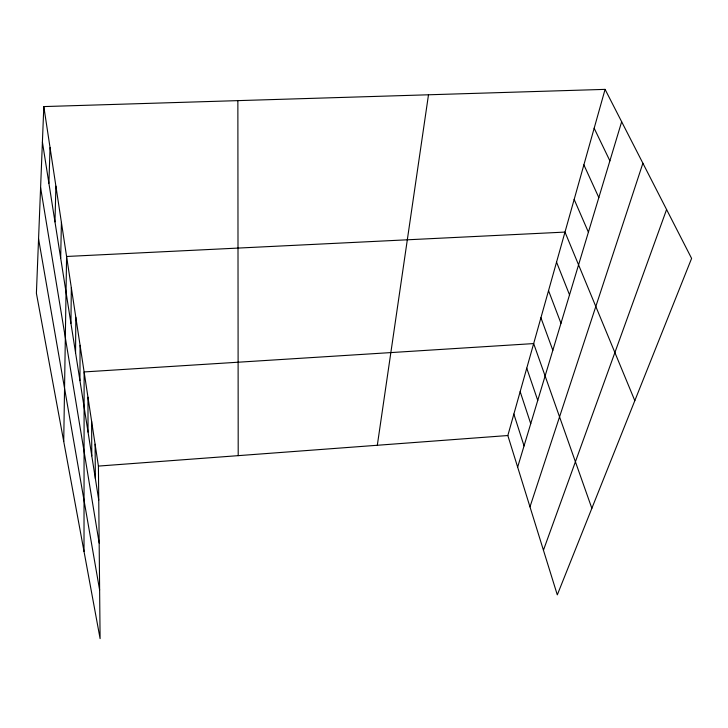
<?xml version="1.0" encoding="UTF-8"?>
<svg xmlns="http://www.w3.org/2000/svg" width="728" height="728" viewBox="0 0 728 728"><rect width="100%" height="100%" fill="white"/><g stroke="black" fill="none" stroke-linecap="round" stroke-linejoin="round"><path stroke-width="1.09" d="M84.011 551.433L84.12 371.935L533.67 343.58L591.855 508.308M79.944 380.608L80.08 345.327M75.566 352.752L75.821 317.299M70.934 323.314L71.326 287.724M63.727 441.414L66.585 256.474L564.992 232.086L634.816 400.664M60.679 258.103L61.407 222.377M54.973 221.876L55.901 186.168M48.903 183.256L50.05 147.648M43.816 106.579L36.4 293.257L100.1 638.629L98.417 466.084L43.816 106.579L605.086 89.371L691.6 258.404L557.302 594.876L507.835 435.526L605.086 89.371M377.322 445.263L428.492 94.786M517.654 467.13L621.657 121.758M529.984 506.852L642.888 163.227M543.443 550.204L666.584 209.537M98.417 466.084L507.835 435.526M594.166 128.246L609.891 160.833M583.874 164.865L598.826 197.579M574.165 199.427L588.406 232.196M556.547 262.126L569.533 294.858M548.539 290.654L560.97 323.296M540.922 317.763L552.834 350.295M526.754 368.186L537.746 400.4M520.165 391.655L530.73 423.687M513.859 414.077L524.042 445.909M38.566 238.82L99.627 590.053M40.595 187.587L99.172 543.061M42.406 141.996L98.753 500.145M95.095 444.216L95.359 478.551M91.619 421.294L91.792 455.892M87.961 397.224L88.043 432.077M237.865 100.628L238.202 455.655"/></g></svg>
